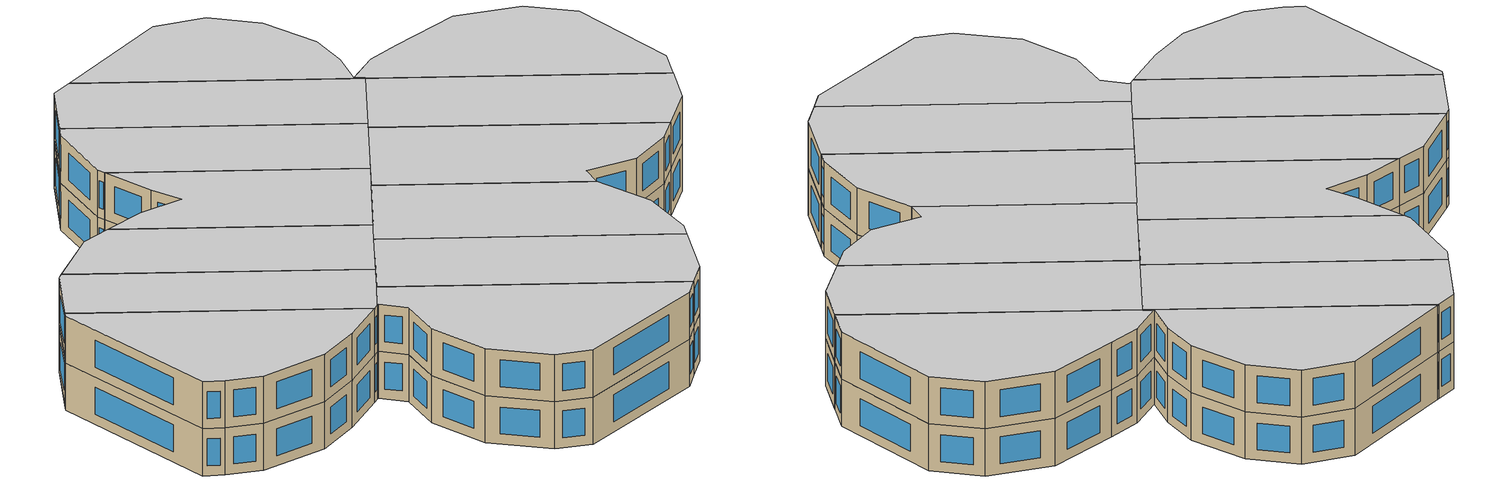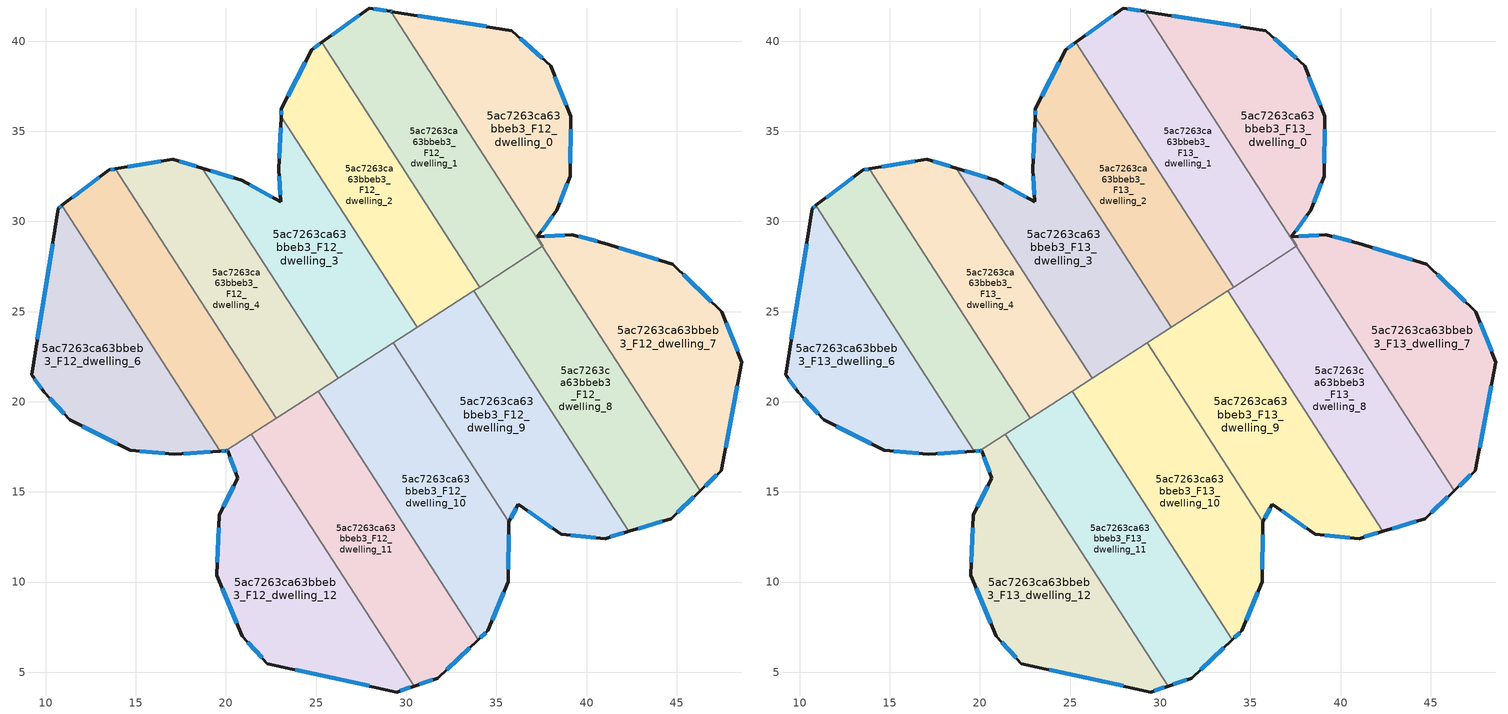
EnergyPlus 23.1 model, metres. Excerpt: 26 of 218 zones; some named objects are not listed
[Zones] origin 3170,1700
5ac7263ca63bbeb3_F12_dwelling_0
 floor to 5ac7263ca63bbeb3_F11_dwelling_0 (EU_floor_Construction): 38.01,38.63 39.13,35.83 39.09,32.52 38.35,30.62 37.27,29.14 37.59,28.64 37.55,28.61 29.14,41.65 29.2,41.64 35.85,40.59 z36
 wall outside (EU_wall_Construction): 37.27,29.14 38.35,30.62 39.09,32.52 39.13,35.83 38.01,38.63 35.85,40.59 29.2,41.64 29.14,41.65 z36:39
 wall to 5ac7263ca63bbeb3_F12_dwelling_1 (EU_wall_Construction): 29.14,41.65 37.55,28.61 z36:39
 wall to 5ac7263ca63bbeb3_F12_dwelling_7 (EU_wall_Construction): 37.55,28.61 37.59,28.64 37.27,29.14 z36:39
 window (EU_Window_Construction): 29.19,41.64 29.15,41.65 / 34.43,40.82 30.63,41.42 / 37.55,39.05 36.32,40.17 / 38.89,36.43 38.25,38.03 / 39.1,33.23 39.12,35.12 / 38.51,31.03 38.94,32.11 / 37.5,29.46 38.12,30.3 z36.64:38.36
5ac7263ca63bbeb3_F12_dwelling_1
 floor to 5ac7263ca63bbeb3_F11_dwelling_1 (EU_floor_Construction): 29.14,41.65 37.55,28.61 34.07,26.36 25.32,39.93 27.95,41.84 z36
 wall outside (EU_wall_Construction): 29.14,41.65 27.95,41.84 25.32,39.93 z36:39
 wall to 5ac7263ca63bbeb3_F12_dwelling_2 (EU_wall_Construction): 25.32,39.93 34.07,26.36 z36:39
 wall to 5ac7263ca63bbeb3_F12_dwelling_8 (EU_wall_Construction): 34.07,26.36 37.55,28.61 z36:39
 window (EU_Window_Construction): 27.39,41.43 25.88,40.34 / 28.88,41.69 28.21,41.8 z36.64:38.36
5ac7263ca63bbeb3_F12_dwelling_10
 floor to 5ac7263ca63bbeb3_F11_dwelling_10 (EU_floor_Construction): 29.27,23.27 35.68,13.34 35.65,10.01 34.53,7.31 34,6.81 25.11,20.58 z36
 wall outside (EU_wall_Construction): 34,6.81 34.53,7.31 35.65,10.01 35.68,13.34 z36:39
 wall to 5ac7263ca63bbeb3_F12_dwelling_9 (EU_wall_Construction): 35.68,13.34 29.27,23.27 z36:39
 wall to 5ac7263ca63bbeb3_F12_dwelling_11 (EU_wall_Construction): 25.11,20.58 34,6.81 z36:39
 wall to 5ac7263ca63bbeb3_F12_dwelling_3 (EU_wall_Construction): 29.27,23.27 26.22,21.3 z36:39
 wall to 5ac7263ca63bbeb3_F12_dwelling_4 (EU_wall_Construction): 26.22,21.3 25.11,20.58 z36:39
 window (EU_Window_Construction): 35.65,10.73 35.67,12.63 / 34.77,7.89 35.41,9.43 / 34.12,6.92 34.41,7.2 z36.64:38.36
5ac7263ca63bbeb3_F12_dwelling_11
 floor to 5ac7263ca63bbeb3_F11_dwelling_11 (EU_floor_Construction): 25.11,20.58 34,6.81 31.76,4.67 30.43,4.23 21.42,18.2 z36
 wall outside (EU_wall_Construction): 30.43,4.23 31.76,4.67 34,6.81 z36:39
 wall to 5ac7263ca63bbeb3_F12_dwelling_12 (EU_wall_Construction): 21.42,18.2 30.43,4.23 z36:39
 wall to 5ac7263ca63bbeb3_F12_dwelling_4 (EU_wall_Construction): 25.11,20.58 22.79,19.09 z36:39
 wall to 5ac7263ca63bbeb3_F12_dwelling_5 (EU_wall_Construction): 22.79,19.09 21.42,18.2 z36:39
 window (EU_Window_Construction): 32.24,5.13 33.52,6.35 / 30.72,4.32 31.47,4.58 z36.64:38.36
5ac7263ca63bbeb3_F12_dwelling_12
 floor to 5ac7263ca63bbeb3_F11_dwelling_12 (EU_floor_Construction): 21.42,18.2 30.43,4.23 29.47,3.9 22.3,5.48 20.9,6.99 19.49,10.38 19.62,13.74 20.66,15.76 20.09,17.29 20,17.29 z36
 wall outside (EU_wall_Construction): 20,17.29 20.09,17.29 20.66,15.76 19.62,13.74 19.49,10.38 20.9,6.99 22.3,5.48 29.47,3.9 30.43,4.23 z36:39
 wall to 5ac7263ca63bbeb3_F12_dwelling_5 (EU_wall_Construction): 21.42,18.2 20,17.29 z36:39
 window (EU_Window_Construction): 19.79,9.65 20.6,7.71 / 19.6,13.02 19.52,11.1 / 20.44,15.33 19.85,14.17 / 20.22,16.96 20.54,16.09 / 20.02,17.29 20.07,17.29 / 29.68,3.97 30.23,4.16 / 23.84,5.14 27.93,4.24 / 21.2,6.66 22,5.8 z36.64:38.36
5ac7263ca63bbeb3_F12_dwelling_2
 floor to 5ac7263ca63bbeb3_F11_dwelling_2 (EU_floor_Construction): 25.32,39.93 34.07,26.36 30.6,24.12 23.05,35.81 23.07,36.25 24.77,39.54 z36
 wall outside (EU_wall_Construction): 25.32,39.93 24.77,39.54 23.07,36.25 23.05,35.81 z36:39
 wall to 5ac7263ca63bbeb3_F12_dwelling_3 (EU_wall_Construction): 23.05,35.81 30.6,24.12 z36:39
 wall to 5ac7263ca63bbeb3_F12_dwelling_9 (EU_wall_Construction): 30.6,24.12 33.74,26.15 z36:39
 wall to 5ac7263ca63bbeb3_F12_dwelling_8 (EU_wall_Construction): 33.74,26.15 34.07,26.36 z36:39
 window (EU_Window_Construction): 24.4,38.83 23.43,36.95 / 25.2,39.85 24.88,39.62 / 23.07,36.15 23.06,35.91 z36.64:38.36
5ac7263ca63bbeb3_F12_dwelling_3
 floor to 5ac7263ca63bbeb3_F11_dwelling_3 (EU_floor_Construction): 23.05,35.81 30.6,24.12 26.22,21.3 18.69,32.96 20.86,32.29 23.05,31.1 22.94,32.88 z36
 wall outside (EU_wall_Construction): 23.05,35.81 22.94,32.88 23.05,31.1 20.86,32.29 18.69,32.96 z36:39
 wall to 5ac7263ca63bbeb3_F12_dwelling_4 (EU_wall_Construction): 18.69,32.96 26.22,21.3 z36:39
 wall to 5ac7263ca63bbeb3_F12_dwelling_9 (EU_wall_Construction): 29.27,23.27 30.6,24.12 z36:39
 window (EU_Window_Construction): 20.4,32.44 19.16,32.82 / 22.58,31.35 21.33,32.04 / 22.96,32.5 23.02,31.48 / 23.03,35.19 22.96,33.51 z36.64:38.36
5ac7263ca63bbeb3_F12_dwelling_4
 floor to 5ac7263ca63bbeb3_F11_dwelling_4 (EU_floor_Construction): 18.69,32.96 26.22,21.3 22.79,19.09 13.87,32.92 17.06,33.46 z36
 wall outside (EU_wall_Construction): 18.69,32.96 17.06,33.46 13.87,32.92 z36:39
 wall to 5ac7263ca63bbeb3_F12_dwelling_5 (EU_wall_Construction): 13.87,32.92 22.79,19.09 z36:39
 window (EU_Window_Construction): 16.37,33.34 14.55,33.03 / 18.34,33.06 17.41,33.35 z36.64:38.36
5ac7263ca63bbeb3_F12_dwelling_5
 floor to 5ac7263ca63bbeb3_F11_dwelling_5 (EU_floor_Construction): 13.87,32.92 22.79,19.09 20,17.29 19.69,17.26 10.9,30.89 13.54,32.86 z36
 wall outside (EU_wall_Construction): 19.69,17.26 20,17.29 / 13.87,32.92 13.54,32.86 10.9,30.89 z36:39
 wall to 5ac7263ca63bbeb3_F12_dwelling_6 (EU_wall_Construction): 10.9,30.89 19.69,17.26 z36:39
 window (EU_Window_Construction): 19.76,17.27 19.94,17.28 / 12.97,32.44 11.47,31.31 / 13.8,32.91 13.61,32.87 z36.64:38.36
5ac7263ca63bbeb3_F12_dwelling_6
 floor to 5ac7263ca63bbeb3_F11_dwelling_6 (EU_floor_Construction): 10.9,30.89 19.69,17.26 17.12,17.08 14.69,17.31 11.32,19.01 9.93,20.52 9.22,21.49 10.7,30.74 z36
 wall outside (EU_wall_Construction): 10.9,30.89 10.7,30.74 9.22,21.49 9.93,20.52 11.32,19.01 14.69,17.31 17.12,17.08 19.69,17.26 z36:39
 window (EU_Window_Construction): 9.37,21.28 9.78,20.72 / 10.38,28.75 9.54,23.47 / 10.86,30.85 10.74,30.77 / 17.67,17.12 19.14,17.23 / 15.21,17.26 16.6,17.13 / 12.04,18.65 13.97,17.67 / 10.23,20.19 11.02,19.33 z36.64:38.36
5ac7263ca63bbeb3_F12_dwelling_7
 floor to 5ac7263ca63bbeb3_F11_dwelling_7 (EU_floor_Construction): 44.78,27.63 47.5,24.98 48.61,22.19 47.47,16.17 46.34,15.09 46.3,15.06 37.55,28.61 37.59,28.64 37.27,29.14 39.19,29.28 40.97,28.79 z36
 wall outside (EU_wall_Construction): 46.3,15.06 46.34,15.09 47.47,16.17 48.61,22.19 47.5,24.98 44.78,27.63 40.97,28.79 39.19,29.28 37.27,29.14 z36:39
 wall to 5ac7263ca63bbeb3_F12_dwelling_8 (EU_wall_Construction): 37.55,28.61 46.3,15.06 z36:39
 window (EU_Window_Construction): 38.78,29.25 37.68,29.17 / 40.59,28.89 39.57,29.17 / 43.97,27.88 41.79,28.54 / 46.92,25.55 45.37,27.06 / 48.38,22.79 47.74,24.39 / 47.71,17.46 48.37,20.9 / 46.58,15.32 47.23,15.94 z36.64:38.36
5ac7263ca63bbeb3_F12_dwelling_8
 floor to 5ac7263ca63bbeb3_F11_dwelling_8 (EU_floor_Construction): 37.55,28.61 46.3,15.06 44.7,13.52 42.35,12.81 33.74,26.15 z36
 wall outside (EU_wall_Construction): 42.35,12.81 44.7,13.52 46.3,15.06 z36:39
 wall to 5ac7263ca63bbeb3_F12_dwelling_9 (EU_wall_Construction): 33.74,26.15 42.35,12.81 z36:39
 window (EU_Window_Construction): 45.04,13.85 45.96,14.73 / 42.85,12.96 44.19,13.37 z36.64:38.36
5ac7263ca63bbeb3_F12_dwelling_9
 floor to 5ac7263ca63bbeb3_F11_dwelling_9 (EU_floor_Construction): 33.74,26.15 42.35,12.81 41.04,12.42 38.6,12.64 36.22,14.3 35.68,13.34 29.27,23.27 z36
 wall outside (EU_wall_Construction): 35.68,13.34 36.22,14.3 38.6,12.64 41.04,12.42 42.35,12.81 z36:39
 window (EU_Window_Construction): 39.12,12.59 40.52,12.46 / 36.73,13.95 38.09,13 / 35.8,13.55 36.11,14.1 / 41.32,12.5 42.07,12.73 z36.64:38.36
5ac7263ca63bbeb3_F13_dwelling_0
 floor to 5ac7263ca63bbeb3_F12_dwelling_0 (EU_floor_Construction): 38.01,38.63 39.13,35.83 39.09,32.52 38.35,30.62 37.27,29.14 37.59,28.64 37.55,28.61 29.14,41.65 29.2,41.64 35.85,40.59 z39
 wall outside (EU_wall_Construction): 37.27,29.14 38.35,30.62 39.09,32.52 39.13,35.83 38.01,38.63 35.85,40.59 29.2,41.64 29.14,41.65 z39:42
 wall to 5ac7263ca63bbeb3_F13_dwelling_1 (EU_wall_Construction): 29.14,41.65 37.55,28.61 z39:42
 wall to 5ac7263ca63bbeb3_F13_dwelling_7 (EU_wall_Construction): 37.55,28.61 37.59,28.64 37.27,29.14 z39:42
 window (EU_Window_Construction): 29.19,41.64 29.15,41.65 / 34.43,40.82 30.63,41.42 / 37.55,39.05 36.32,40.17 / 38.89,36.43 38.25,38.03 / 39.1,33.23 39.12,35.12 / 38.51,31.03 38.94,32.11 / 37.5,29.46 38.12,30.3 z39.64:41.36
 ceiling to 5ac7263ca63bbeb3_F14_dwelling_0 (EU_floor_Construction): 37.59,28.64 37.27,29.14 38.35,30.62 39.09,32.52 39.13,35.83 38.01,38.63 35.85,40.59 29.2,41.64 29.14,41.65 37.55,28.61 z42
5ac7263ca63bbeb3_F13_dwelling_1
 floor to 5ac7263ca63bbeb3_F12_dwelling_1 (EU_floor_Construction): 29.14,41.65 37.55,28.61 34.07,26.36 25.32,39.93 27.95,41.84 z39
 wall outside (EU_wall_Construction): 29.14,41.65 27.95,41.84 25.32,39.93 z39:42
 wall to 5ac7263ca63bbeb3_F13_dwelling_2 (EU_wall_Construction): 25.32,39.93 34.07,26.36 z39:42
 wall to 5ac7263ca63bbeb3_F13_dwelling_8 (EU_wall_Construction): 34.07,26.36 37.55,28.61 z39:42
 window (EU_Window_Construction): 27.39,41.43 25.88,40.34 / 28.88,41.69 28.21,41.8 z39.64:41.36
 ceiling to 5ac7263ca63bbeb3_F14_dwelling_1 (EU_floor_Construction): 37.55,28.61 29.14,41.65 27.95,41.84 25.32,39.93 34.07,26.36 z42
5ac7263ca63bbeb3_F13_dwelling_10
 floor to 5ac7263ca63bbeb3_F12_dwelling_10 (EU_floor_Construction): 29.27,23.27 35.68,13.34 35.65,10.01 34.53,7.31 34,6.81 25.11,20.58 z39
 wall outside (EU_wall_Construction): 34,6.81 34.53,7.31 35.65,10.01 35.68,13.34 z39:42
 wall to 5ac7263ca63bbeb3_F13_dwelling_9 (EU_wall_Construction): 35.68,13.34 29.27,23.27 z39:42
 wall to 5ac7263ca63bbeb3_F13_dwelling_11 (EU_wall_Construction): 25.11,20.58 34,6.81 z39:42
 wall to 5ac7263ca63bbeb3_F13_dwelling_3 (EU_wall_Construction): 29.27,23.27 26.22,21.3 z39:42
 wall to 5ac7263ca63bbeb3_F13_dwelling_4 (EU_wall_Construction): 26.22,21.3 25.11,20.58 z39:42
 window (EU_Window_Construction): 35.65,10.73 35.67,12.63 / 34.77,7.89 35.41,9.43 / 34.12,6.92 34.41,7.2 z39.64:41.36
 ceiling to 5ac7263ca63bbeb3_F14_dwelling_10 (EU_floor_Construction): 34.53,7.31 35.65,10.01 35.68,13.34 29.27,23.27 25.11,20.58 34,6.81 z42
5ac7263ca63bbeb3_F13_dwelling_11
 floor to 5ac7263ca63bbeb3_F12_dwelling_11 (EU_floor_Construction): 25.11,20.58 34,6.81 31.76,4.67 30.43,4.23 21.42,18.2 z39
 wall outside (EU_wall_Construction): 30.43,4.23 31.76,4.67 34,6.81 z39:42
 wall to 5ac7263ca63bbeb3_F13_dwelling_12 (EU_wall_Construction): 21.42,18.2 30.43,4.23 z39:42
 wall to 5ac7263ca63bbeb3_F13_dwelling_4 (EU_wall_Construction): 25.11,20.58 22.79,19.09 z39:42
 wall to 5ac7263ca63bbeb3_F13_dwelling_5 (EU_wall_Construction): 22.79,19.09 21.42,18.2 z39:42
 window (EU_Window_Construction): 32.24,5.13 33.52,6.35 / 30.72,4.32 31.47,4.58 z39.64:41.36
 ceiling to 5ac7263ca63bbeb3_F14_dwelling_11 (EU_floor_Construction): 31.76,4.67 34,6.81 25.11,20.58 21.42,18.2 30.43,4.23 z42
5ac7263ca63bbeb3_F13_dwelling_12
 floor to 5ac7263ca63bbeb3_F12_dwelling_12 (EU_floor_Construction): 21.42,18.2 30.43,4.23 29.47,3.9 22.3,5.48 20.9,6.99 19.49,10.38 19.62,13.74 20.66,15.76 20.09,17.29 20,17.29 z39
 wall outside (EU_wall_Construction): 20,17.29 20.09,17.29 20.66,15.76 19.62,13.74 19.49,10.38 20.9,6.99 22.3,5.48 29.47,3.9 30.43,4.23 z39:42
 wall to 5ac7263ca63bbeb3_F13_dwelling_5 (EU_wall_Construction): 21.42,18.2 20,17.29 z39:42
 window (EU_Window_Construction): 19.79,9.65 20.6,7.71 / 19.6,13.02 19.52,11.1 / 20.44,15.33 19.85,14.17 / 20.22,16.96 20.54,16.09 / 20.02,17.29 20.07,17.29 / 29.68,3.97 30.23,4.16 / 23.84,5.14 27.93,4.24 / 21.2,6.66 22,5.8 z39.64:41.36
 ceiling to 5ac7263ca63bbeb3_F14_dwelling_12 (EU_floor_Construction): 30.43,4.23 21.42,18.2 20,17.29 20.09,17.29 20.66,15.76 19.62,13.74 19.49,10.38 20.9,6.99 22.3,5.48 29.47,3.9 z42
5ac7263ca63bbeb3_F13_dwelling_2
 floor to 5ac7263ca63bbeb3_F12_dwelling_2 (EU_floor_Construction): 25.32,39.93 34.07,26.36 30.6,24.12 23.05,35.81 23.07,36.25 24.77,39.54 z39
 wall outside (EU_wall_Construction): 25.32,39.93 24.77,39.54 23.07,36.25 23.05,35.81 z39:42
 wall to 5ac7263ca63bbeb3_F13_dwelling_3 (EU_wall_Construction): 23.05,35.81 30.6,24.12 z39:42
 wall to 5ac7263ca63bbeb3_F13_dwelling_9 (EU_wall_Construction): 30.6,24.12 33.74,26.15 z39:42
 wall to 5ac7263ca63bbeb3_F13_dwelling_8 (EU_wall_Construction): 33.74,26.15 34.07,26.36 z39:42
 window (EU_Window_Construction): 24.4,38.83 23.43,36.95 / 25.2,39.85 24.88,39.62 / 23.07,36.15 23.06,35.91 z39.64:41.36
 ceiling to 5ac7263ca63bbeb3_F14_dwelling_2 (EU_floor_Construction): 34.07,26.36 25.32,39.93 24.77,39.54 23.07,36.25 23.05,35.81 30.6,24.12 z42
5ac7263ca63bbeb3_F13_dwelling_3
 floor to 5ac7263ca63bbeb3_F12_dwelling_3 (EU_floor_Construction): 23.05,35.81 30.6,24.12 26.22,21.3 18.69,32.96 20.86,32.29 23.05,31.1 22.94,32.88 z39
 wall outside (EU_wall_Construction): 23.05,35.81 22.94,32.88 23.05,31.1 20.86,32.29 18.69,32.96 z39:42
 wall to 5ac7263ca63bbeb3_F13_dwelling_4 (EU_wall_Construction): 18.69,32.96 26.22,21.3 z39:42
 wall to 5ac7263ca63bbeb3_F13_dwelling_9 (EU_wall_Construction): 29.27,23.27 30.6,24.12 z39:42
 window (EU_Window_Construction): 20.4,32.44 19.16,32.82 / 22.58,31.35 21.33,32.04 / 22.96,32.5 23.02,31.48 / 23.03,35.19 22.96,33.51 z39.64:41.36
 ceiling to 5ac7263ca63bbeb3_F14_dwelling_3 (EU_floor_Construction): 30.6,24.12 23.05,35.81 22.94,32.88 23.05,31.1 20.86,32.29 18.69,32.96 26.22,21.3 z42
5ac7263ca63bbeb3_F13_dwelling_4
 floor to 5ac7263ca63bbeb3_F12_dwelling_4 (EU_floor_Construction): 18.69,32.96 26.22,21.3 22.79,19.09 13.87,32.92 17.06,33.46 z39
 wall outside (EU_wall_Construction): 18.69,32.96 17.06,33.46 13.87,32.92 z39:42
 wall to 5ac7263ca63bbeb3_F13_dwelling_5 (EU_wall_Construction): 13.87,32.92 22.79,19.09 z39:42
 window (EU_Window_Construction): 16.37,33.34 14.55,33.03 / 18.34,33.06 17.41,33.35 z39.64:41.36
 ceiling to 5ac7263ca63bbeb3_F14_dwelling_4 (EU_floor_Construction): 26.22,21.3 18.69,32.96 17.06,33.46 13.87,32.92 22.79,19.09 z42
5ac7263ca63bbeb3_F13_dwelling_5
 floor to 5ac7263ca63bbeb3_F12_dwelling_5 (EU_floor_Construction): 13.87,32.92 22.79,19.09 20,17.29 19.69,17.26 10.9,30.89 13.54,32.86 z39
 wall outside (EU_wall_Construction): 19.69,17.26 20,17.29 / 13.87,32.92 13.54,32.86 10.9,30.89 z39:42
 wall to 5ac7263ca63bbeb3_F13_dwelling_6 (EU_wall_Construction): 10.9,30.89 19.69,17.26 z39:42
 window (EU_Window_Construction): 19.76,17.27 19.94,17.28 / 12.97,32.44 11.47,31.31 / 13.8,32.91 13.61,32.87 z39.64:41.36
 ceiling to 5ac7263ca63bbeb3_F14_dwelling_5 (EU_floor_Construction): 22.79,19.09 13.87,32.92 13.54,32.86 10.9,30.89 19.69,17.26 20,17.29 z42
5ac7263ca63bbeb3_F13_dwelling_6
 floor to 5ac7263ca63bbeb3_F12_dwelling_6 (EU_floor_Construction): 10.9,30.89 19.69,17.26 17.12,17.08 14.69,17.31 11.32,19.01 9.93,20.52 9.22,21.49 10.7,30.74 z39
 wall outside (EU_wall_Construction): 10.9,30.89 10.7,30.74 9.22,21.49 9.93,20.52 11.32,19.01 14.69,17.31 17.12,17.08 19.69,17.26 z39:42
 window (EU_Window_Construction): 9.37,21.28 9.78,20.72 / 10.38,28.75 9.54,23.47 / 10.86,30.85 10.74,30.77 / 17.67,17.12 19.14,17.23 / 15.21,17.26 16.6,17.13 / 12.04,18.65 13.97,17.67 / 10.23,20.19 11.02,19.33 z39.64:41.36
 ceiling to 5ac7263ca63bbeb3_F14_dwelling_6 (EU_floor_Construction): 19.69,17.26 10.9,30.89 10.7,30.74 9.22,21.49 9.93,20.52 11.32,19.01 14.69,17.31 17.12,17.08 z42
5ac7263ca63bbeb3_F13_dwelling_7
 floor to 5ac7263ca63bbeb3_F12_dwelling_7 (EU_floor_Construction): 44.78,27.63 47.5,24.98 48.61,22.19 47.47,16.17 46.34,15.09 46.3,15.06 37.55,28.61 37.59,28.64 37.27,29.14 39.19,29.28 40.97,28.79 z39
 wall outside (EU_wall_Construction): 46.3,15.06 46.34,15.09 47.47,16.17 48.61,22.19 47.5,24.98 44.78,27.63 40.97,28.79 39.19,29.28 37.27,29.14 z39:42
 wall to 5ac7263ca63bbeb3_F13_dwelling_8 (EU_wall_Construction): 37.55,28.61 46.3,15.06 z39:42
 window (EU_Window_Construction): 38.78,29.25 37.68,29.17 / 40.59,28.89 39.57,29.17 / 43.97,27.88 41.79,28.54 / 46.92,25.55 45.37,27.06 / 48.38,22.79 47.74,24.39 / 47.71,17.46 48.37,20.9 / 46.58,15.32 47.23,15.94 z39.64:41.36
 ceiling to 5ac7263ca63bbeb3_F14_dwelling_7 (EU_floor_Construction): 47.47,16.17 48.61,22.19 47.5,24.98 44.78,27.63 40.97,28.79 39.19,29.28 37.27,29.14 37.59,28.64 37.55,28.61 46.3,15.06 46.34,15.09 z42
5ac7263ca63bbeb3_F13_dwelling_8
 floor to 5ac7263ca63bbeb3_F12_dwelling_8 (EU_floor_Construction): 37.55,28.61 46.3,15.06 44.7,13.52 42.35,12.81 33.74,26.15 z39
 wall outside (EU_wall_Construction): 42.35,12.81 44.7,13.52 46.3,15.06 z39:42
 wall to 5ac7263ca63bbeb3_F13_dwelling_9 (EU_wall_Construction): 33.74,26.15 42.35,12.81 z39:42
 window (EU_Window_Construction): 45.04,13.85 45.96,14.73 / 42.85,12.96 44.19,13.37 z39.64:41.36
 ceiling to 5ac7263ca63bbeb3_F14_dwelling_8 (EU_floor_Construction): 44.7,13.52 46.3,15.06 37.55,28.61 33.74,26.15 42.35,12.81 z42
5ac7263ca63bbeb3_F13_dwelling_9
 floor to 5ac7263ca63bbeb3_F12_dwelling_9 (EU_floor_Construction): 33.74,26.15 42.35,12.81 41.04,12.42 38.6,12.64 36.22,14.3 35.68,13.34 29.27,23.27 z39
 wall outside (EU_wall_Construction): 35.68,13.34 36.22,14.3 38.6,12.64 41.04,12.42 42.35,12.81 z39:42
 window (EU_Window_Construction): 39.12,12.59 40.52,12.46 / 36.73,13.95 38.09,13 / 35.8,13.55 36.11,14.1 / 41.32,12.5 42.07,12.73 z39.64:41.36
 ceiling to 5ac7263ca63bbeb3_F14_dwelling_9 (EU_floor_Construction): 42.35,12.81 33.74,26.15 29.27,23.27 35.68,13.34 36.22,14.3 38.6,12.64 41.04,12.42 z42
[Building]
EU S2 Campaign: North Axis=0; Terrain=City; Solar Distribution=FullExterior
[Site:Location]
Yerevan-Zvartnots.Intl.AP: Latitude=40.15; Longitude=44.383; Time Zone=4; Elevation=854
[SizingPeriod:WeatherFileDays]
AnnualSizingPeriod: Begin Month=1; Begin Day of Month=1; End Month=12; End Day of Month=31; Day of Week for Start Day=Monday; Use Weather File Daylight Saving Period=No; Use Weather File Rain and Snow Indicators=No
[MATERIAL]
EU_InternalMass_Material: Roughness=MediumRough; Thickness=0.1; Conductivity=1; Density=1800; Specific Heat=900; Thermal Absorptance=0.9; Solar Absorptance=0.7; Visible Absorptance=0.7
[MATERIAL:NOMASS] Roughness=MediumRough; Thermal Absorptance=0.9; Solar Absorptance=0.7; Visible Absorptance=0.7
Name | Thermal Resistance
EU_wall_NoMass | 1.05043
EU_floor_NoMass | 0.478065
[WINDOWMATERIAL:SIMPLEGLAZINGSYSTEM]
EU_Window_SimpleGlazing: UFactor=2.5566; Solar Heat Gain Coefficient=0.75; Visible Transmittance=0.75
[CONSTRUCTION]
EU_wall_Construction: EU_wall_NoMass
EU_floor_Construction: EU_floor_NoMass
EU_Window_Construction: EU_Window_SimpleGlazing
EU_InternalMass_Construction: EU_InternalMass_Material
[ZONE] Type=1; Multiplier=1; Ceiling Height=autocalculate; Floor Area=autocalculate; Part of Total Floor Area=Yes
Name | Volume
5ac7263ca63bbeb3_F12_dwelling_0; 5ac7263ca63bbeb3_F13_dwelling_0 | 176.473
5ac7263ca63bbeb3_F12_dwelling_1; 5ac7263ca63bbeb3_F13_dwelling_1 | 200.988
5ac7263ca63bbeb3_F12_dwelling_10; 5ac7263ca63bbeb3_F13_dwelling_10 | 218.811
5ac7263ca63bbeb3_F12_dwelling_11; 5ac7263ca63bbeb3_F13_dwelling_11 | 220.747
5ac7263ca63bbeb3_F12_dwelling_12; 5ac7263ca63bbeb3_F13_dwelling_12 | 220.742
5ac7263ca63bbeb3_F12_dwelling_2; 5ac7263ca63bbeb3_F13_dwelling_2 | 189.417
5ac7263ca63bbeb3_F12_dwelling_3; 5ac7263ca63bbeb3_F13_dwelling_3 | 189.043
5ac7263ca63bbeb3_F12_dwelling_4; 5ac7263ca63bbeb3_F13_dwelling_4 | 189.212
5ac7263ca63bbeb3_F12_dwelling_5; 5ac7263ca63bbeb3_F13_dwelling_5 | 177.656
5ac7263ca63bbeb3_F12_dwelling_6; 5ac7263ca63bbeb3_F13_dwelling_6 | 200.785
5ac7263ca63bbeb3_F12_dwelling_7; 5ac7263ca63bbeb3_F13_dwelling_7 | 221.004
5ac7263ca63bbeb3_F12_dwelling_8; 5ac7263ca63bbeb3_F13_dwelling_8 | 221.456
5ac7263ca63bbeb3_F12_dwelling_9; 5ac7263ca63bbeb3_F13_dwelling_9 | 222.734
[INTERNALMASS] Construction=EU_InternalMass_Construction
Name | Zone or ZoneList | Surface Area
5ac7263ca63bbeb3_F12_dwelling_0_EU_InternalMass | 5ac7263ca63bbeb3_F12_dwelling_0 | 58.8225
5ac7263ca63bbeb3_F12_dwelling_1_EU_InternalMass | 5ac7263ca63bbeb3_F12_dwelling_1 | 66.9984
5ac7263ca63bbeb3_F12_dwelling_2_EU_InternalMass | 5ac7263ca63bbeb3_F12_dwelling_2 | 63.1412
5ac7263ca63bbeb3_F12_dwelling_3_EU_InternalMass | 5ac7263ca63bbeb3_F12_dwelling_3 | 63.0129
5ac7263ca63bbeb3_F12_dwelling_4_EU_InternalMass | 5ac7263ca63bbeb3_F12_dwelling_4 | 63.0705
5ac7263ca63bbeb3_F12_dwelling_5_EU_InternalMass | 5ac7263ca63bbeb3_F12_dwelling_5 | 59.2187
5ac7263ca63bbeb3_F12_dwelling_6_EU_InternalMass | 5ac7263ca63bbeb3_F12_dwelling_6 | 66.9283
5ac7263ca63bbeb3_F12_dwelling_7_EU_InternalMass | 5ac7263ca63bbeb3_F12_dwelling_7 | 73.6682
5ac7263ca63bbeb3_F12_dwelling_8_EU_InternalMass | 5ac7263ca63bbeb3_F12_dwelling_8 | 73.8186
5ac7263ca63bbeb3_F12_dwelling_9_EU_InternalMass | 5ac7263ca63bbeb3_F12_dwelling_9 | 74.2447
5ac7263ca63bbeb3_F12_dwelling_10_EU_InternalMass | 5ac7263ca63bbeb3_F12_dwelling_10 | 72.9371
5ac7263ca63bbeb3_F12_dwelling_11_EU_InternalMass | 5ac7263ca63bbeb3_F12_dwelling_11 | 73.5824
5ac7263ca63bbeb3_F12_dwelling_12_EU_InternalMass | 5ac7263ca63bbeb3_F12_dwelling_12 | 73.5806
5ac7263ca63bbeb3_F13_dwelling_0_EU_InternalMass | 5ac7263ca63bbeb3_F13_dwelling_0 | 58.8225
5ac7263ca63bbeb3_F13_dwelling_1_EU_InternalMass | 5ac7263ca63bbeb3_F13_dwelling_1 | 66.9984
5ac7263ca63bbeb3_F13_dwelling_2_EU_InternalMass | 5ac7263ca63bbeb3_F13_dwelling_2 | 63.1412
5ac7263ca63bbeb3_F13_dwelling_3_EU_InternalMass | 5ac7263ca63bbeb3_F13_dwelling_3 | 63.0129
5ac7263ca63bbeb3_F13_dwelling_4_EU_InternalMass | 5ac7263ca63bbeb3_F13_dwelling_4 | 63.0705
5ac7263ca63bbeb3_F13_dwelling_5_EU_InternalMass | 5ac7263ca63bbeb3_F13_dwelling_5 | 59.2187
5ac7263ca63bbeb3_F13_dwelling_6_EU_InternalMass | 5ac7263ca63bbeb3_F13_dwelling_6 | 66.9283
5ac7263ca63bbeb3_F13_dwelling_7_EU_InternalMass | 5ac7263ca63bbeb3_F13_dwelling_7 | 73.6682
5ac7263ca63bbeb3_F13_dwelling_8_EU_InternalMass | 5ac7263ca63bbeb3_F13_dwelling_8 | 73.8186
5ac7263ca63bbeb3_F13_dwelling_9_EU_InternalMass | 5ac7263ca63bbeb3_F13_dwelling_9 | 74.2447
5ac7263ca63bbeb3_F13_dwelling_10_EU_InternalMass | 5ac7263ca63bbeb3_F13_dwelling_10 | 72.9371
5ac7263ca63bbeb3_F13_dwelling_11_EU_InternalMass | 5ac7263ca63bbeb3_F13_dwelling_11 | 73.5824
5ac7263ca63bbeb3_F13_dwelling_12_EU_InternalMass | 5ac7263ca63bbeb3_F13_dwelling_12 | 73.5806
[OTHEREQUIPMENT] Fuel Type=Electricity; Design Level Calculation Method=Watts/Area; Power per Zone Floor Area=1; Fraction Latent=0; Fraction Radiant=0; Fraction Lost=0; Carbon Dioxide Generation Rate=0; EndUse Subcategory=EU_Step8_InternalGains
Name | Zone or ZoneList or Space or SpaceList | Schedule
EU_Step8_InternalGain_5ac7263ca63bbeb3_F12_dwelling_0_f000 | 5ac7263ca63bbeb3_F12_dwelling_0 | EU_Step8_GainSchedule_5ac7263ca63bbeb3_F12_dwelling_0_f000
EU_Step8_InternalGain_5ac7263ca63bbeb3_F12_dwelling_1_f000 | 5ac7263ca63bbeb3_F12_dwelling_1 | EU_Step8_GainSchedule_5ac7263ca63bbeb3_F12_dwelling_1_f000
EU_Step8_InternalGain_5ac7263ca63bbeb3_F12_dwelling_2_f000 | 5ac7263ca63bbeb3_F12_dwelling_2 | EU_Step8_GainSchedule_5ac7263ca63bbeb3_F12_dwelling_2_f000
EU_Step8_InternalGain_5ac7263ca63bbeb3_F12_dwelling_3_f000 | 5ac7263ca63bbeb3_F12_dwelling_3 | EU_Step8_GainSchedule_5ac7263ca63bbeb3_F12_dwelling_3_f000
EU_Step8_InternalGain_5ac7263ca63bbeb3_F12_dwelling_4_f000 | 5ac7263ca63bbeb3_F12_dwelling_4 | EU_Step8_GainSchedule_5ac7263ca63bbeb3_F12_dwelling_4_f000
EU_Step8_InternalGain_5ac7263ca63bbeb3_F12_dwelling_5_f000 | 5ac7263ca63bbeb3_F12_dwelling_5 | EU_Step8_GainSchedule_5ac7263ca63bbeb3_F12_dwelling_5_f000
EU_Step8_InternalGain_5ac7263ca63bbeb3_F12_dwelling_6_f000 | 5ac7263ca63bbeb3_F12_dwelling_6 | EU_Step8_GainSchedule_5ac7263ca63bbeb3_F12_dwelling_6_f000
EU_Step8_InternalGain_5ac7263ca63bbeb3_F12_dwelling_7_f000 | 5ac7263ca63bbeb3_F12_dwelling_7 | EU_Step8_GainSchedule_5ac7263ca63bbeb3_F12_dwelling_7_f000
EU_Step8_InternalGain_5ac7263ca63bbeb3_F12_dwelling_8_f000 | 5ac7263ca63bbeb3_F12_dwelling_8 | EU_Step8_GainSchedule_5ac7263ca63bbeb3_F12_dwelling_8_f000
EU_Step8_InternalGain_5ac7263ca63bbeb3_F12_dwelling_9_f000 | 5ac7263ca63bbeb3_F12_dwelling_9 | EU_Step8_GainSchedule_5ac7263ca63bbeb3_F12_dwelling_9_f000
EU_Step8_InternalGain_5ac7263ca63bbeb3_F12_dwelling_10_f000 | 5ac7263ca63bbeb3_F12_dwelling_10 | EU_Step8_GainSchedule_5ac7263ca63bbeb3_F12_dwelling_10_f000
EU_Step8_InternalGain_5ac7263ca63bbeb3_F12_dwelling_11_f000 | 5ac7263ca63bbeb3_F12_dwelling_11 | EU_Step8_GainSchedule_5ac7263ca63bbeb3_F12_dwelling_11_f000
EU_Step8_InternalGain_5ac7263ca63bbeb3_F12_dwelling_12_f000 | 5ac7263ca63bbeb3_F12_dwelling_12 | EU_Step8_GainSchedule_5ac7263ca63bbeb3_F12_dwelling_12_f000
EU_Step8_InternalGain_5ac7263ca63bbeb3_F13_dwelling_0_f000 | 5ac7263ca63bbeb3_F13_dwelling_0 | EU_Step8_GainSchedule_5ac7263ca63bbeb3_F13_dwelling_0_f000
EU_Step8_InternalGain_5ac7263ca63bbeb3_F13_dwelling_1_f000 | 5ac7263ca63bbeb3_F13_dwelling_1 | EU_Step8_GainSchedule_5ac7263ca63bbeb3_F13_dwelling_1_f000
EU_Step8_InternalGain_5ac7263ca63bbeb3_F13_dwelling_2_f000 | 5ac7263ca63bbeb3_F13_dwelling_2 | EU_Step8_GainSchedule_5ac7263ca63bbeb3_F13_dwelling_2_f000
EU_Step8_InternalGain_5ac7263ca63bbeb3_F13_dwelling_3_f000 | 5ac7263ca63bbeb3_F13_dwelling_3 | EU_Step8_GainSchedule_5ac7263ca63bbeb3_F13_dwelling_3_f000
EU_Step8_InternalGain_5ac7263ca63bbeb3_F13_dwelling_4_f000 | 5ac7263ca63bbeb3_F13_dwelling_4 | EU_Step8_GainSchedule_5ac7263ca63bbeb3_F13_dwelling_4_f000
EU_Step8_InternalGain_5ac7263ca63bbeb3_F13_dwelling_5_f000 | 5ac7263ca63bbeb3_F13_dwelling_5 | EU_Step8_GainSchedule_5ac7263ca63bbeb3_F13_dwelling_5_f000
EU_Step8_InternalGain_5ac7263ca63bbeb3_F13_dwelling_6_f000 | 5ac7263ca63bbeb3_F13_dwelling_6 | EU_Step8_GainSchedule_5ac7263ca63bbeb3_F13_dwelling_6_f000
EU_Step8_InternalGain_5ac7263ca63bbeb3_F13_dwelling_7_f000 | 5ac7263ca63bbeb3_F13_dwelling_7 | EU_Step8_GainSchedule_5ac7263ca63bbeb3_F13_dwelling_7_f000
EU_Step8_InternalGain_5ac7263ca63bbeb3_F13_dwelling_8_f000 | 5ac7263ca63bbeb3_F13_dwelling_8 | EU_Step8_GainSchedule_5ac7263ca63bbeb3_F13_dwelling_8_f000
EU_Step8_InternalGain_5ac7263ca63bbeb3_F13_dwelling_9_f000 | 5ac7263ca63bbeb3_F13_dwelling_9 | EU_Step8_GainSchedule_5ac7263ca63bbeb3_F13_dwelling_9_f000
EU_Step8_InternalGain_5ac7263ca63bbeb3_F13_dwelling_10_f000 | 5ac7263ca63bbeb3_F13_dwelling_10 | EU_Step8_GainSchedule_5ac7263ca63bbeb3_F13_dwelling_10_f000
EU_Step8_InternalGain_5ac7263ca63bbeb3_F13_dwelling_11_f000 | 5ac7263ca63bbeb3_F13_dwelling_11 | EU_Step8_GainSchedule_5ac7263ca63bbeb3_F13_dwelling_11_f000
EU_Step8_InternalGain_5ac7263ca63bbeb3_F13_dwelling_12_f000 | 5ac7263ca63bbeb3_F13_dwelling_12 | EU_Step8_GainSchedule_5ac7263ca63bbeb3_F13_dwelling_12_f000
[ZONEVENTILATION:DESIGNFLOWRATE] Schedule=EU_AlwaysOn; Design Flow Rate Calculation Method=AirChanges/Hour; Air Changes per Hour=0.557805; Ventilation Type=Natural; Fan Pressure Rise=0; Fan Total Efficiency=1; Constant Term Coefficient=1; Temperature Term Coefficient=0; Velocity Term Coefficient=0; Velocity Squared Term Coefficient=0; Minimum Indoor Temperature=-100; Maximum Indoor Temperature=100; Delta Temperature=-100; Minimum Outdoor Temperature=-100; Maximum Outdoor Temperature=100; Maximum Wind Speed=40
Name | Zone or ZoneList or Space or SpaceList
EU_ConstantAir_5ac7263ca63bbeb3_F12_dwelling_0 | 5ac7263ca63bbeb3_F12_dwelling_0
EU_ConstantAir_5ac7263ca63bbeb3_F12_dwelling_1 | 5ac7263ca63bbeb3_F12_dwelling_1
EU_ConstantAir_5ac7263ca63bbeb3_F12_dwelling_2 | 5ac7263ca63bbeb3_F12_dwelling_2
EU_ConstantAir_5ac7263ca63bbeb3_F12_dwelling_3 | 5ac7263ca63bbeb3_F12_dwelling_3
EU_ConstantAir_5ac7263ca63bbeb3_F12_dwelling_4 | 5ac7263ca63bbeb3_F12_dwelling_4
EU_ConstantAir_5ac7263ca63bbeb3_F12_dwelling_5 | 5ac7263ca63bbeb3_F12_dwelling_5
EU_ConstantAir_5ac7263ca63bbeb3_F12_dwelling_6 | 5ac7263ca63bbeb3_F12_dwelling_6
EU_ConstantAir_5ac7263ca63bbeb3_F12_dwelling_7 | 5ac7263ca63bbeb3_F12_dwelling_7
EU_ConstantAir_5ac7263ca63bbeb3_F12_dwelling_8 | 5ac7263ca63bbeb3_F12_dwelling_8
EU_ConstantAir_5ac7263ca63bbeb3_F12_dwelling_9 | 5ac7263ca63bbeb3_F12_dwelling_9
EU_ConstantAir_5ac7263ca63bbeb3_F12_dwelling_10 | 5ac7263ca63bbeb3_F12_dwelling_10
EU_ConstantAir_5ac7263ca63bbeb3_F12_dwelling_11 | 5ac7263ca63bbeb3_F12_dwelling_11
EU_ConstantAir_5ac7263ca63bbeb3_F12_dwelling_12 | 5ac7263ca63bbeb3_F12_dwelling_12
EU_ConstantAir_5ac7263ca63bbeb3_F13_dwelling_0 | 5ac7263ca63bbeb3_F13_dwelling_0
EU_ConstantAir_5ac7263ca63bbeb3_F13_dwelling_1 | 5ac7263ca63bbeb3_F13_dwelling_1
EU_ConstantAir_5ac7263ca63bbeb3_F13_dwelling_2 | 5ac7263ca63bbeb3_F13_dwelling_2
EU_ConstantAir_5ac7263ca63bbeb3_F13_dwelling_3 | 5ac7263ca63bbeb3_F13_dwelling_3
EU_ConstantAir_5ac7263ca63bbeb3_F13_dwelling_4 | 5ac7263ca63bbeb3_F13_dwelling_4
EU_ConstantAir_5ac7263ca63bbeb3_F13_dwelling_5 | 5ac7263ca63bbeb3_F13_dwelling_5
EU_ConstantAir_5ac7263ca63bbeb3_F13_dwelling_6 | 5ac7263ca63bbeb3_F13_dwelling_6
EU_ConstantAir_5ac7263ca63bbeb3_F13_dwelling_7 | 5ac7263ca63bbeb3_F13_dwelling_7
EU_ConstantAir_5ac7263ca63bbeb3_F13_dwelling_8 | 5ac7263ca63bbeb3_F13_dwelling_8
EU_ConstantAir_5ac7263ca63bbeb3_F13_dwelling_9 | 5ac7263ca63bbeb3_F13_dwelling_9
EU_ConstantAir_5ac7263ca63bbeb3_F13_dwelling_10 | 5ac7263ca63bbeb3_F13_dwelling_10
EU_ConstantAir_5ac7263ca63bbeb3_F13_dwelling_11 | 5ac7263ca63bbeb3_F13_dwelling_11
EU_ConstantAir_5ac7263ca63bbeb3_F13_dwelling_12 | 5ac7263ca63bbeb3_F13_dwelling_12
[HVACTEMPLATE:ZONE:IDEALLOADSAIRSYSTEM] System Availability Schedule=EU_AlwaysOn; Maximum Heating Supply Air Temperature=50; Minimum Cooling Supply Air Temperature=13; Maximum Heating Supply Air Humidity Ratio=0.0156; Minimum Cooling Supply Air Humidity Ratio=0.0077; Heating Limit=NoLimit; Cooling Limit=NoLimit; Heating Availability Schedule=EU_AlwaysOn; Cooling Availability Schedule=EU_CoolingOff; Dehumidification Control Type=ConstantSensibleHeatRatio; Cooling Sensible Heat Ratio=0.7; Dehumidification Setpoint=60; Humidification Control Type=None; Humidification Setpoint=30; Outdoor Air Method=None; Outdoor Air Flow Rate per Person=0.00944; Outdoor Air Flow Rate per Zone Floor Area=0; Outdoor Air Flow Rate per Zone=0; Demand Controlled Ventilation Type=None; Outdoor Air Economizer Type=NoEconomizer; Heat Recovery Type=None; Sensible Heat Recovery Effectiveness=0.7; Latent Heat Recovery Effectiveness=0.65
Name | Template Thermostat
5ac7263ca63bbeb3_F12_dwelling_0 | EU_HeatOnly_5ac7263ca63bbeb3_F12_dwelling_0
5ac7263ca63bbeb3_F12_dwelling_1 | EU_HeatOnly_5ac7263ca63bbeb3_F12_dwelling_1
5ac7263ca63bbeb3_F12_dwelling_2 | EU_HeatOnly_5ac7263ca63bbeb3_F12_dwelling_2
5ac7263ca63bbeb3_F12_dwelling_3 | EU_HeatOnly_5ac7263ca63bbeb3_F12_dwelling_3
5ac7263ca63bbeb3_F12_dwelling_4 | EU_HeatOnly_5ac7263ca63bbeb3_F12_dwelling_4
5ac7263ca63bbeb3_F12_dwelling_5 | EU_HeatOnly_5ac7263ca63bbeb3_F12_dwelling_5
5ac7263ca63bbeb3_F12_dwelling_6 | EU_HeatOnly_5ac7263ca63bbeb3_F12_dwelling_6
5ac7263ca63bbeb3_F12_dwelling_7 | EU_HeatOnly_5ac7263ca63bbeb3_F12_dwelling_7
5ac7263ca63bbeb3_F12_dwelling_8 | EU_HeatOnly_5ac7263ca63bbeb3_F12_dwelling_8
5ac7263ca63bbeb3_F12_dwelling_9 | EU_HeatOnly_5ac7263ca63bbeb3_F12_dwelling_9
5ac7263ca63bbeb3_F12_dwelling_10 | EU_HeatOnly_5ac7263ca63bbeb3_F12_dwelling_10
5ac7263ca63bbeb3_F12_dwelling_11 | EU_HeatOnly_5ac7263ca63bbeb3_F12_dwelling_11
5ac7263ca63bbeb3_F12_dwelling_12 | EU_HeatOnly_5ac7263ca63bbeb3_F12_dwelling_12
5ac7263ca63bbeb3_F13_dwelling_0 | EU_HeatOnly_5ac7263ca63bbeb3_F13_dwelling_0
5ac7263ca63bbeb3_F13_dwelling_1 | EU_HeatOnly_5ac7263ca63bbeb3_F13_dwelling_1
5ac7263ca63bbeb3_F13_dwelling_2 | EU_HeatOnly_5ac7263ca63bbeb3_F13_dwelling_2
5ac7263ca63bbeb3_F13_dwelling_3 | EU_HeatOnly_5ac7263ca63bbeb3_F13_dwelling_3
5ac7263ca63bbeb3_F13_dwelling_4 | EU_HeatOnly_5ac7263ca63bbeb3_F13_dwelling_4
5ac7263ca63bbeb3_F13_dwelling_5 | EU_HeatOnly_5ac7263ca63bbeb3_F13_dwelling_5
5ac7263ca63bbeb3_F13_dwelling_6 | EU_HeatOnly_5ac7263ca63bbeb3_F13_dwelling_6
5ac7263ca63bbeb3_F13_dwelling_7 | EU_HeatOnly_5ac7263ca63bbeb3_F13_dwelling_7
5ac7263ca63bbeb3_F13_dwelling_8 | EU_HeatOnly_5ac7263ca63bbeb3_F13_dwelling_8
5ac7263ca63bbeb3_F13_dwelling_9 | EU_HeatOnly_5ac7263ca63bbeb3_F13_dwelling_9
5ac7263ca63bbeb3_F13_dwelling_10 | EU_HeatOnly_5ac7263ca63bbeb3_F13_dwelling_10
5ac7263ca63bbeb3_F13_dwelling_11 | EU_HeatOnly_5ac7263ca63bbeb3_F13_dwelling_11
5ac7263ca63bbeb3_F13_dwelling_12 | EU_HeatOnly_5ac7263ca63bbeb3_F13_dwelling_12
[SIZING:ZONE] Zone Cooling Design Supply Air Temperature Input Method=SupplyAirTemperature; Zone Cooling Design Supply Air Temperature=13; Zone Heating Design Supply Air Temperature Input Method=SupplyAirTemperature; Zone Heating Design Supply Air Temperature=50; Zone Cooling Design Supply Air Humidity Ratio=0.008; Zone Heating Design Supply Air Humidity Ratio=0.008; Cooling Design Air Flow Method=DesignDay; Cooling Design Air Flow Rate=0; Cooling Minimum Air Flow per Zone Floor Area=0.000762; Cooling Minimum Air Flow=0; Cooling Minimum Air Flow Fraction=0.2; Heating Design Air Flow Method=DesignDay; Heating Design Air Flow Rate=0; Heating Maximum Air Flow per Zone Floor Area=0.002032; Heating Maximum Air Flow=0.141576; Heating Maximum Air Flow Fraction=0.3; Account for Dedicated Outdoor Air System=No; Dedicated Outdoor Air System Control Strategy=NeutralSupplyAir; Dedicated Outdoor Air Low Setpoint Temperature for Design=autosize; Dedicated Outdoor Air High Setpoint Temperature for Design=autosize; Zone Load Sizing Method=Sensible Load Only No Latent Load; Zone Latent Cooling Design Supply Air Humidity Ratio Input Method=HumidityRatioDifference; Zone Cooling Design Supply Air Humidity Ratio Difference=0.005; Zone Latent Heating Design Supply Air Humidity Ratio Input Method=HumidityRatioDifference; Zone Humidification Design Supply Air Humidity Ratio Difference=0.005
5ac7263ca63bbeb3_F12_dwelling_0; 5ac7263ca63bbeb3_F12_dwelling_1; 5ac7263ca63bbeb3_F12_dwelling_2; 5ac7263ca63bbeb3_F12_dwelling_3; 5ac7263ca63bbeb3_F12_dwelling_4; 5ac7263ca63bbeb3_F12_dwelling_5; 5ac7263ca63bbeb3_F12_dwelling_6; 5ac7263ca63bbeb3_F12_dwelling_7; 5ac7263ca63bbeb3_F12_dwelling_8; 5ac7263ca63bbeb3_F12_dwelling_9; 5ac7263ca63bbeb3_F12_dwelling_10; 5ac7263ca63bbeb3_F12_dwelling_11; 5ac7263ca63bbeb3_F12_dwelling_12; 5ac7263ca63bbeb3_F13_dwelling_0; 5ac7263ca63bbeb3_F13_dwelling_1; 5ac7263ca63bbeb3_F13_dwelling_2; 5ac7263ca63bbeb3_F13_dwelling_3; 5ac7263ca63bbeb3_F13_dwelling_4; 5ac7263ca63bbeb3_F13_dwelling_5; 5ac7263ca63bbeb3_F13_dwelling_6; 5ac7263ca63bbeb3_F13_dwelling_7; 5ac7263ca63bbeb3_F13_dwelling_8; 5ac7263ca63bbeb3_F13_dwelling_9; 5ac7263ca63bbeb3_F13_dwelling_10; 5ac7263ca63bbeb3_F13_dwelling_11; 5ac7263ca63bbeb3_F13_dwelling_12
[SCHEDULE:CONSTANT]
Name | Hourly Value
EU_AlwaysOn | 1
EU_CoolingOff | 0
[SCHEDULE:FILE] Column Number=1; Rows to Skip at Top=0; Number of Hours of Data=8760; Column Separator=Comma; Interpolate to Timestep=No; Minutes per Item=60; Adjust Schedule for Daylight Savings=Yes
Name | File
EU_Step8_GainSchedule_5ac7263ca63bbeb3_F12_dwelling_0_f000 | ../../schedules/5ac7263ca63bbeb3/5ac7263ca63bbeb3_F12_dwelling_0_f000_gain.csv
EU_Step8_GainSchedule_5ac7263ca63bbeb3_F12_dwelling_1_f000 | ../../schedules/5ac7263ca63bbeb3/5ac7263ca63bbeb3_F12_dwelling_1_f000_gain.csv
EU_Step8_GainSchedule_5ac7263ca63bbeb3_F12_dwelling_2_f000 | ../../schedules/5ac7263ca63bbeb3/5ac7263ca63bbeb3_F12_dwelling_2_f000_gain.csv
EU_Step8_GainSchedule_5ac7263ca63bbeb3_F12_dwelling_3_f000 | ../../schedules/5ac7263ca63bbeb3/5ac7263ca63bbeb3_F12_dwelling_3_f000_gain.csv
EU_Step8_GainSchedule_5ac7263ca63bbeb3_F12_dwelling_4_f000 | ../../schedules/5ac7263ca63bbeb3/5ac7263ca63bbeb3_F12_dwelling_4_f000_gain.csv
EU_Step8_GainSchedule_5ac7263ca63bbeb3_F12_dwelling_5_f000 | ../../schedules/5ac7263ca63bbeb3/5ac7263ca63bbeb3_F12_dwelling_5_f000_gain.csv
EU_Step8_GainSchedule_5ac7263ca63bbeb3_F12_dwelling_6_f000 | ../../schedules/5ac7263ca63bbeb3/5ac7263ca63bbeb3_F12_dwelling_6_f000_gain.csv
EU_Step8_GainSchedule_5ac7263ca63bbeb3_F12_dwelling_7_f000 | ../../schedules/5ac7263ca63bbeb3/5ac7263ca63bbeb3_F12_dwelling_7_f000_gain.csv
EU_Step8_GainSchedule_5ac7263ca63bbeb3_F12_dwelling_8_f000 | ../../schedules/5ac7263ca63bbeb3/5ac7263ca63bbeb3_F12_dwelling_8_f000_gain.csv
EU_Step8_GainSchedule_5ac7263ca63bbeb3_F12_dwelling_9_f000 | ../../schedules/5ac7263ca63bbeb3/5ac7263ca63bbeb3_F12_dwelling_9_f000_gain.csv
EU_Step8_GainSchedule_5ac7263ca63bbeb3_F12_dwelling_10_f000 | ../../schedules/5ac7263ca63bbeb3/5ac7263ca63bbeb3_F12_dwelling_10_f000_gain.csv
EU_Step8_GainSchedule_5ac7263ca63bbeb3_F12_dwelling_11_f000 | ../../schedules/5ac7263ca63bbeb3/5ac7263ca63bbeb3_F12_dwelling_11_f000_gain.csv
EU_Step8_GainSchedule_5ac7263ca63bbeb3_F12_dwelling_12_f000 | ../../schedules/5ac7263ca63bbeb3/5ac7263ca63bbeb3_F12_dwelling_12_f000_gain.csv
EU_Step8_GainSchedule_5ac7263ca63bbeb3_F13_dwelling_0_f000 | ../../schedules/5ac7263ca63bbeb3/5ac7263ca63bbeb3_F13_dwelling_0_f000_gain.csv
EU_Step8_GainSchedule_5ac7263ca63bbeb3_F13_dwelling_1_f000 | ../../schedules/5ac7263ca63bbeb3/5ac7263ca63bbeb3_F13_dwelling_1_f000_gain.csv
EU_Step8_GainSchedule_5ac7263ca63bbeb3_F13_dwelling_2_f000 | ../../schedules/5ac7263ca63bbeb3/5ac7263ca63bbeb3_F13_dwelling_2_f000_gain.csv
EU_Step8_GainSchedule_5ac7263ca63bbeb3_F13_dwelling_3_f000 | ../../schedules/5ac7263ca63bbeb3/5ac7263ca63bbeb3_F13_dwelling_3_f000_gain.csv
EU_Step8_GainSchedule_5ac7263ca63bbeb3_F13_dwelling_4_f000 | ../../schedules/5ac7263ca63bbeb3/5ac7263ca63bbeb3_F13_dwelling_4_f000_gain.csv
EU_Step8_GainSchedule_5ac7263ca63bbeb3_F13_dwelling_5_f000 | ../../schedules/5ac7263ca63bbeb3/5ac7263ca63bbeb3_F13_dwelling_5_f000_gain.csv
EU_Step8_GainSchedule_5ac7263ca63bbeb3_F13_dwelling_6_f000 | ../../schedules/5ac7263ca63bbeb3/5ac7263ca63bbeb3_F13_dwelling_6_f000_gain.csv
EU_Step8_GainSchedule_5ac7263ca63bbeb3_F13_dwelling_7_f000 | ../../schedules/5ac7263ca63bbeb3/5ac7263ca63bbeb3_F13_dwelling_7_f000_gain.csv
EU_Step8_GainSchedule_5ac7263ca63bbeb3_F13_dwelling_8_f000 | ../../schedules/5ac7263ca63bbeb3/5ac7263ca63bbeb3_F13_dwelling_8_f000_gain.csv
EU_Step8_GainSchedule_5ac7263ca63bbeb3_F13_dwelling_9_f000 | ../../schedules/5ac7263ca63bbeb3/5ac7263ca63bbeb3_F13_dwelling_9_f000_gain.csv
EU_Step8_GainSchedule_5ac7263ca63bbeb3_F13_dwelling_10_f000 | ../../schedules/5ac7263ca63bbeb3/5ac7263ca63bbeb3_F13_dwelling_10_f000_gain.csv
EU_Step8_GainSchedule_5ac7263ca63bbeb3_F13_dwelling_11_f000 | ../../schedules/5ac7263ca63bbeb3/5ac7263ca63bbeb3_F13_dwelling_11_f000_gain.csv
EU_Step8_GainSchedule_5ac7263ca63bbeb3_F13_dwelling_12_f000 | ../../schedules/5ac7263ca63bbeb3/5ac7263ca63bbeb3_F13_dwelling_12_f000_gain.csv
